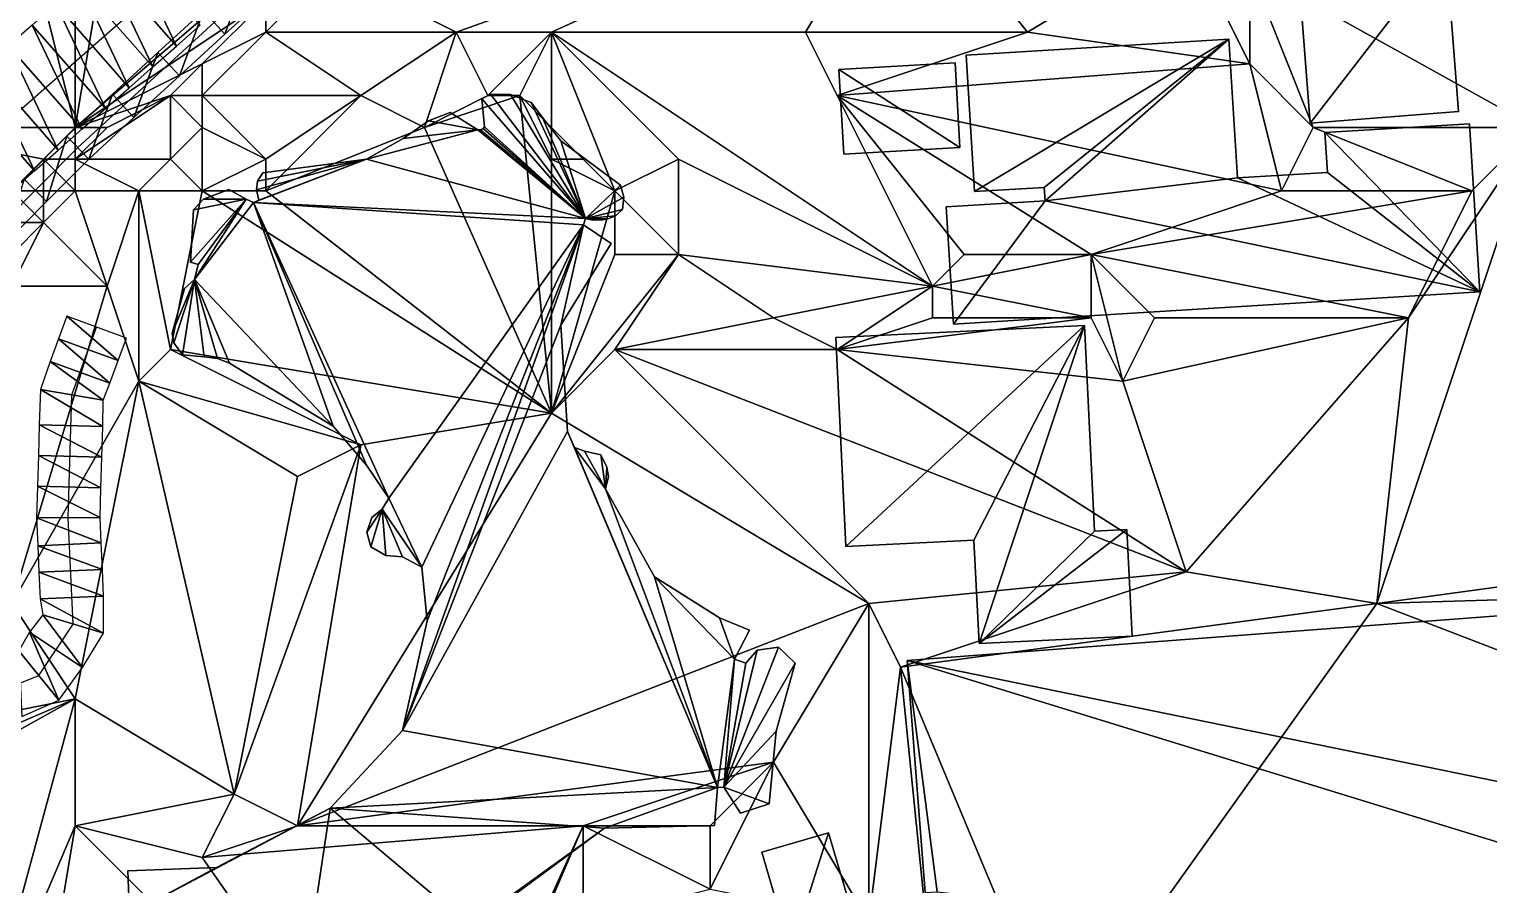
# Model space of a CAD drawing. Header units: metres. Extents: x -1103 to 901, y -902 to 905.
# Drawn here: x -52.9 to 39.1, y 290.3 to 344.2 of the extents above; entities that cross this region are included whole.
import ezdxf

# ---------------------------------------------------------------- set-up
doc = ezdxf.new("R2010")
doc.units = ezdxf.units.M
for name, color, linetype in [('OSM_BUILDING_FOOTPRINTS', 7, 'CONTINUOUS'), ('OSM_BUILDING_ROOFS', 1, 'CONTINUOUS'), ('OSM_BUILDING_WALLS', 8, 'CONTINUOUS'), ('OSM_ROAD_AXES', 2, 'CONTINUOUS'), ('OSM_ROAD_SURFACE', 9, 'CONTINUOUS'), ('OSM_TERRAIN', 3, 'CONTINUOUS'), ('OSM_WATER_SURFACE', 5, 'CONTINUOUS'), ('OSM_WATERWAYS', 5, 'CONTINUOUS')]:
    doc.layers.add(name, color=color, linetype=linetype)

msp = doc.modelspace()

# ---------------------------------------------------------------- linework, layer by layer
at = {"layer": 'OSM_BUILDING_FOOTPRINTS'}
for points in [[(27.004, 348.613, 12.706), (36.356, 349.32, 12.706), (37.152, 338.991, 12.706), (27.8, 338.272, 12.706), (27.004, 348.613, 12.706)], [(6.135, 342.541, 12.898), (22.682, 343.559, 12.898), (23.235, 334.811, 12.898), (28.895, 335.154, 12.898), (28.729, 337.675, 12.898), (37.837, 338.228, 12.898), (38.489, 327.645, 12.898), (5.339, 325.61, 12.898), (4.875, 332.997, 12.898), (11.109, 333.373, 12.898), (11.054, 334.214, 12.898), (6.665, 333.948, 12.898), (6.135, 342.541, 12.898)], [(-1.581, 336.315, 13.505), (-1.89, 341.645, 13.505), (5.427, 342.055, 13.505), (5.737, 336.735, 13.505), (-1.581, 336.315, 13.505)], [(-2.089, 324.769, 14.82), (13.596, 325.521, 14.82), (14.226, 312.56, 14.82), (16.26, 312.66, 14.82), (16.581, 305.947, 14.82), (6.942, 305.483, 14.82), (6.621, 311.985, 14.82), (-1.448, 311.598, 14.82), (-2.089, 324.769, 14.82)], [(-6.754, 292.333, 15.947), (-2.542, 293.561, 15.947), (-0.696, 287.302, 15.947), (-4.908, 286.074, 15.947), (-6.754, 292.333, 15.947)]]:
    msp.add_polyline3d(points, close=True, dxfattribs=at)
for points in [[(-22.13, 289.79, 15.118), (-16.647, 293.86, 15.118), (-9.727, 294.025, 15.118), (-9.528, 296.414, 15.118), (-9.13, 296.425, 15.118), (-8.091, 294.8, 15.118), (-6.279, 295.386, 15.118), (-5.847, 299.953, 15.118), (-4.654, 304.244, 15.118), (-5.693, 305.261, 15.118), (-7.03, 305.073, 15.118), (-7.749, 304.244, 15.118), (-8.467, 304.487, 15.118), (-7.528, 306.334, 15.118), (-9.407, 307.097, 15.118), (-13.508, 309.674, 15.118), (-16.603, 315.237, 15.118), (-16.415, 316.011, 15.118), (-16.514, 316.597, 15.118), (-16.879, 317.371, 15.118), (-17.907, 317.603, 15.118), (-18.537, 317.824, 15.118), (-18.99, 318.842, 15.118), (-19.41, 325.533, 15.118), (-16.227, 330.686, 15.118), (-17.973, 331.858, 15.118), (-17.863, 332.256, 15.118), (-17.388, 332.157, 15.118), (-16.769, 332.179, 15.118), (-16.437, 332.245, 15.118), (-15.973, 332.422, 15.118), (-15.531, 332.831, 15.118), (-15.442, 333.606, 15.118), (-15.652, 334.347, 15.118), (-19.41, 337.144, 15.118), (-20.571, 338.615, 15.118), (-21.279, 339.566, 15.118), (-22.572, 340.075, 15.118), (-23.832, 340.097, 15.118), (-24.385, 339.799, 15.118), (-24.208, 338.029, 15.118), (-24.296, 337.93, 15.118), (-24.473, 337.841, 15.118), (-24.628, 337.841, 15.118), (-26.385, 338.936, 15.118), (-26.385, 338.936, 15.118), (-27.745, 338.405, 15.118), (-29.337, 337.288, 15.118), (-31.658, 336.005, 15.118), (-38.18, 335.132, 15.118), (-38.511, 334.612, 15.118), (-38.589, 334.059, 15.118), (-38.445, 333.406, 15.118), (-38.766, 333.263, 15.118), (-39.23, 333.473, 15.118), (-40.324, 334.081, 15.118), (-41.916, 333.473, 15.118), (-42.557, 332.809, 15.118), (-42.734, 329.514, 15.118), (-42.248, 329.37, 15.118), (-42.491, 328.408, 15.118), (-43.11, 327.844, 15.118), (-43.895, 325.035, 15.118), (-43.784, 324.416, 15.118), (-43.242, 323.675, 15.118), (-41.883, 323.553, 15.118), (-41.043, 323.442, 15.118), (-40.291, 323.144, 15.118), (-33.758, 319.174, 15.118), (-31.647, 316.718, 15.118), (-30.254, 314.639, 15.118), (-30.674, 313.943, 15.118), (-31.315, 313.412, 15.118), (-31.636, 312.505, 15.118), (-31.382, 311.576, 15.118), (-30.431, 311.034, 15.118), (-29.392, 310.946, 15.118), (-28.165, 310.293, 15.118), (-27.822, 306.92, 15.118), (-29.392, 300.008, 15.118), (-33.935, 295.109, 15.118), (-41.098, 291.382, 15.118), (-46.68, 291.172, 15.118), (-46.592, 288.441, 15.118)], [(3.537, 289.79, 13.073), (2.41, 304.421, 13.073), (101.33, 311.897, 13.073), (103.088, 288.993, 13.073)]]:
    msp.add_polyline3d(points, dxfattribs=at)
at = {"layer": 'OSM_BUILDING_ROOFS'}
for points in [[(36.356, 349.32, 26.706), (27.004, 348.613, 26.706), (27.8, 338.272, 26.706)], [(36.356, 349.32, 26.706), (27.8, 338.272, 26.706), (37.152, 338.991, 26.706)], [(22.682, 343.559, 26.898), (6.135, 342.541, 26.898), (6.665, 333.948, 26.898)], [(22.682, 343.559, 26.898), (6.665, 333.948, 26.898), (11.054, 334.214, 26.898)], [(22.682, 343.559, 26.898), (11.054, 334.214, 26.898), (11.109, 333.373, 26.898)], [(23.235, 334.811, 26.898), (22.682, 343.559, 26.898), (11.109, 333.373, 26.898)], [(-1.89, 341.645, 23.505), (5.737, 336.735, 23.505), (5.427, 342.055, 23.505)], [(-1.89, 341.645, 23.505), (-1.581, 336.315, 23.505), (5.737, 336.735, 23.505)], [(-17.863, 332.256, 25.118), (-23.832, 340.097, 25.118), (-24.385, 339.799, 25.118)], [(-17.863, 332.256, 25.118), (-24.385, 339.799, 25.118), (-24.208, 338.029, 25.118)], [(-17.863, 332.256, 25.118), (-22.572, 340.075, 25.118), (-23.832, 340.097, 25.118)], [(-17.863, 332.256, 25.118), (-21.279, 339.566, 25.118), (-22.572, 340.075, 25.118)], [(-17.863, 332.256, 25.118), (-20.571, 338.615, 25.118), (-21.279, 339.566, 25.118)], [(-24.628, 337.841, 25.118), (-26.385, 338.936, 25.118), (-27.745, 338.405, 25.118)], [(-17.863, 332.256, 25.118), (-19.41, 337.144, 25.118), (-20.571, 338.615, 25.118)], [(-24.628, 337.841, 25.118), (-29.337, 337.288, 25.118), (-31.658, 336.005, 25.118)], [(-17.863, 332.256, 25.118), (-24.628, 337.841, 25.118), (-31.658, 336.005, 25.118)], [(-24.628, 337.841, 25.118), (-27.745, 338.405, 25.118), (-29.337, 337.288, 25.118)], [(-17.863, 332.256, 25.118), (-24.473, 337.841, 25.118), (-24.628, 337.841, 25.118)], [(-17.863, 332.256, 25.118), (-24.296, 337.93, 25.118), (-24.473, 337.841, 25.118)], [(-17.863, 332.256, 25.118), (-24.208, 338.029, 25.118), (-24.296, 337.93, 25.118)], [(38.489, 327.645, 26.898), (37.837, 338.228, 26.898), (28.729, 337.675, 26.898)], [(38.489, 327.645, 26.898), (28.729, 337.675, 26.898), (28.895, 335.154, 26.898)], [(-17.863, 332.256, 25.118), (-15.652, 334.347, 25.118), (-19.41, 337.144, 25.118)], [(-31.658, 336.005, 25.118), (-38.445, 333.406, 25.118), (-38.766, 333.263, 25.118)], [(-17.863, 332.256, 25.118), (-31.658, 336.005, 25.118), (-38.766, 333.263, 25.118)], [(-31.658, 336.005, 25.118), (-38.511, 334.612, 25.118), (-38.589, 334.059, 25.118)], [(-31.658, 336.005, 25.118), (-38.589, 334.059, 25.118), (-38.445, 333.406, 25.118)], [(-31.658, 336.005, 25.118), (-38.18, 335.132, 25.118), (-38.511, 334.612, 25.118)], [(23.235, 334.811, 26.898), (11.109, 333.373, 26.898), (38.489, 327.645, 26.898)], [(38.489, 327.645, 26.898), (28.895, 335.154, 26.898), (23.235, 334.811, 26.898)], [(-39.23, 333.473, 25.118), (-40.324, 334.081, 25.118), (-41.916, 333.473, 25.118)], [(-17.863, 332.256, 25.118), (-15.442, 333.606, 25.118), (-15.652, 334.347, 25.118)], [(-39.23, 333.473, 25.118), (-42.557, 332.809, 25.118), (-42.734, 329.514, 25.118)], [(-39.23, 333.473, 25.118), (-42.734, 329.514, 25.118), (-42.248, 329.37, 25.118)], [(-39.23, 333.473, 25.118), (-41.916, 333.473, 25.118), (-42.557, 332.809, 25.118)], [(-39.23, 333.473, 25.118), (-42.248, 329.37, 25.118), (-42.491, 328.408, 25.118)], [(-38.766, 333.263, 25.118), (-39.23, 333.473, 25.118), (-42.491, 328.408, 25.118)], [(-38.766, 333.263, 25.118), (-42.491, 328.408, 25.118), (-33.758, 319.174, 25.118)], [(-38.766, 333.263, 25.118), (-33.758, 319.174, 25.118), (-31.647, 316.718, 25.118)], [(-38.766, 333.263, 25.118), (-31.647, 316.718, 25.118), (-30.254, 314.639, 25.118)], [(-17.973, 331.858, 25.118), (-17.863, 332.256, 25.118), (-38.766, 333.263, 25.118)], [(-17.973, 331.858, 25.118), (-38.766, 333.263, 25.118), (-30.254, 314.639, 25.118)], [(-17.863, 332.256, 25.118), (-15.531, 332.831, 25.118), (-15.442, 333.606, 25.118)], [(11.109, 333.373, 26.898), (4.875, 332.997, 26.898), (5.339, 325.61, 26.898)], [(11.109, 333.373, 26.898), (5.339, 325.61, 26.898), (38.489, 327.645, 26.898)], [(-17.863, 332.256, 25.118), (-15.973, 332.422, 25.118), (-15.531, 332.831, 25.118)], [(-17.863, 332.256, 25.118), (-16.437, 332.245, 25.118), (-15.973, 332.422, 25.118)], [(-17.863, 332.256, 25.118), (-17.388, 332.157, 25.118), (-16.769, 332.179, 25.118)], [(-17.863, 332.256, 25.118), (-16.769, 332.179, 25.118), (-16.437, 332.245, 25.118)], [(-17.973, 331.858, 25.118), (-30.254, 314.639, 25.118), (-28.165, 310.293, 25.118)], [(-17.973, 331.858, 25.118), (-27.822, 306.92, 25.118), (-29.392, 300.008, 25.118)], [(-19.41, 325.533, 25.118), (-17.973, 331.858, 25.118), (-29.392, 300.008, 25.118)], [(-17.973, 331.858, 25.118), (-28.165, 310.293, 25.118), (-27.822, 306.92, 25.118)], [(-19.41, 325.533, 25.118), (-16.227, 330.686, 25.118), (-17.973, 331.858, 25.118)], [(-42.491, 328.408, 25.118), (-43.11, 327.844, 25.118), (-43.895, 325.035, 25.118)], [(-42.491, 328.408, 25.118), (-43.895, 325.035, 25.118), (-43.784, 324.416, 25.118)], [(-42.491, 328.408, 25.118), (-43.784, 324.416, 25.118), (-43.242, 323.675, 25.118)], [(-42.491, 328.408, 25.118), (-43.242, 323.675, 25.118), (-41.883, 323.553, 25.118)], [(-42.491, 328.408, 25.118), (-41.883, 323.553, 25.118), (-41.043, 323.442, 25.118)], [(-42.491, 328.408, 25.118), (-41.043, 323.442, 25.118), (-40.291, 323.144, 25.118)], [(-42.491, 328.408, 25.118), (-40.291, 323.144, 25.118), (-33.758, 319.174, 25.118)], [(-29.392, 300.008, 25.118), (-18.99, 318.842, 25.118), (-19.41, 325.533, 25.118)], [(13.596, 325.521, 24.82), (-2.089, 324.769, 24.82), (-1.448, 311.598, 24.82)], [(13.596, 325.521, 24.82), (-1.448, 311.598, 24.82), (6.621, 311.985, 24.82)], [(13.596, 325.521, 24.82), (6.621, 311.985, 24.82), (6.942, 305.483, 24.82)], [(6.942, 305.483, 24.82), (14.226, 312.56, 24.82), (13.596, 325.521, 24.82)], [(-29.392, 300.008, 25.118), (-9.528, 296.414, 25.118), (-18.99, 318.842, 25.118)], [(-9.528, 296.414, 25.118), (-18.537, 317.824, 25.118), (-18.99, 318.842, 25.118)], [(-16.603, 315.237, 25.118), (-17.907, 317.603, 25.118), (-18.537, 317.824, 25.118)], [(-9.528, 296.414, 25.118), (-16.603, 315.237, 25.118), (-18.537, 317.824, 25.118)], [(-16.603, 315.237, 25.118), (-16.879, 317.371, 25.118), (-17.907, 317.603, 25.118)], [(-16.603, 315.237, 25.118), (-16.514, 316.597, 25.118), (-16.879, 317.371, 25.118)], [(-16.603, 315.237, 25.118), (-16.415, 316.011, 25.118), (-16.514, 316.597, 25.118)], [(-30.254, 314.639, 25.118), (-30.674, 313.943, 25.118), (-28.165, 310.293, 25.118)], [(-9.528, 296.414, 25.118), (-13.508, 309.674, 25.118), (-16.603, 315.237, 25.118)], [(-30.674, 313.943, 25.118), (-31.315, 313.412, 25.118), (-31.636, 312.505, 25.118)], [(-30.674, 313.943, 25.118), (-31.636, 312.505, 25.118), (-31.382, 311.576, 25.118)], [(-30.674, 313.943, 25.118), (-31.382, 311.576, 25.118), (-30.431, 311.034, 25.118)], [(-30.674, 313.943, 25.118), (-30.431, 311.034, 25.118), (-29.392, 310.946, 25.118)], [(-30.674, 313.943, 25.118), (-29.392, 310.946, 25.118), (-28.165, 310.293, 25.118)], [(84.539, 287.589, 40.673), (101.33, 311.897, 40.673), (2.41, 304.421, 40.673)], [(6.942, 305.483, 24.82), (16.581, 305.947, 24.82), (16.26, 312.66, 24.82)], [(6.942, 305.483, 24.82), (16.26, 312.66, 24.82), (14.226, 312.56, 24.82)], [(-8.467, 304.487, 25.118), (-9.407, 307.097, 25.118), (-13.508, 309.674, 25.118)], [(-9.528, 296.414, 25.118), (-8.467, 304.487, 25.118), (-13.508, 309.674, 25.118)], [(-8.467, 304.487, 25.118), (-7.528, 306.334, 25.118), (-9.407, 307.097, 25.118)], [(-9.528, 296.414, 25.118), (-9.13, 296.425, 25.118), (-8.467, 304.487, 25.118)], [(-9.13, 296.425, 25.118), (-4.654, 304.244, 25.118), (-5.693, 305.261, 25.118)], [(-9.13, 296.425, 25.118), (-5.693, 305.261, 25.118), (-7.03, 305.073, 25.118)], [(-9.13, 296.425, 25.118), (-7.03, 305.073, 25.118), (-7.749, 304.244, 25.118)], [(-9.13, 296.425, 25.118), (-7.749, 304.244, 25.118), (-8.467, 304.487, 25.118)], [(2.41, 304.421, 40.673), (3.537, 289.79, 40.673), (4.3, 289.845, 40.673)], [(75.32, 281.993, 40.673), (84.539, 287.589, 40.673), (2.41, 304.421, 40.673)], [(75.32, 281.993, 40.673), (2.41, 304.421, 40.673), (4.3, 289.845, 40.673)], [(-9.13, 296.425, 25.118), (-5.847, 299.953, 25.118), (-4.654, 304.244, 25.118)], [(-29.392, 300.008, 25.118), (-33.935, 295.109, 25.118), (-9.528, 296.414, 25.118)], [(-9.13, 296.425, 25.118), (-6.279, 295.386, 25.118), (-5.847, 299.953, 25.118)], [(-33.935, 295.109, 25.118), (-16.647, 293.86, 25.118), (-9.528, 296.414, 25.118)], [(-16.647, 293.86, 25.118), (-9.727, 294.025, 25.118), (-9.528, 296.414, 25.118)], [(-9.13, 296.425, 25.118), (-8.091, 294.8, 25.118), (-6.279, 295.386, 25.118)], [(-33.935, 295.109, 25.118), (-41.098, 291.382, 25.118), (-46.592, 288.441, 25.118)], [(-33.935, 295.109, 25.118), (-46.592, 288.441, 25.118), (-37.417, 271.852, 25.118)], [(-33.935, 295.109, 25.118), (-37.417, 271.852, 25.118), (-25.158, 287.722, 25.118)], [(-33.935, 295.109, 25.118), (-25.158, 287.722, 25.118), (-16.647, 293.86, 25.118)], [(-25.158, 287.722, 25.118), (-22.13, 289.79, 25.118), (-16.647, 293.86, 25.118)], [(-2.542, 293.561, 25.947), (-6.754, 292.333, 25.947), (-4.908, 286.074, 25.947)], [(-2.542, 293.561, 25.947), (-4.908, 286.074, 25.947), (-0.696, 287.302, 25.947)], [(-41.098, 291.382, 25.118), (-46.68, 291.172, 25.118), (-46.592, 288.441, 25.118)]]:
    msp.add_3dface(points, dxfattribs=at)
at = {"layer": 'OSM_BUILDING_WALLS'}
for points in [[(27.004, 348.613, 12.706), (27.8, 338.272, 12.706), (27.8, 338.272, 26.706)], [(27.004, 348.613, 12.706), (27.8, 338.272, 26.706), (27.004, 348.613, 26.706)], [(37.152, 338.991, 12.706), (36.356, 349.32, 12.706), (36.356, 349.32, 26.706)], [(37.152, 338.991, 12.706), (36.356, 349.32, 26.706), (37.152, 338.991, 26.706)], [(22.682, 343.559, 12.898), (6.135, 342.541, 12.898), (6.135, 342.541, 26.898)], [(22.682, 343.559, 12.898), (6.135, 342.541, 26.898), (22.682, 343.559, 26.898)], [(23.235, 334.811, 12.898), (22.682, 343.559, 12.898), (22.682, 343.559, 26.898)], [(23.235, 334.811, 12.898), (22.682, 343.559, 26.898), (23.235, 334.811, 26.898)], [(6.135, 342.541, 12.898), (6.665, 333.948, 12.898), (6.665, 333.948, 26.898)], [(6.135, 342.541, 12.898), (6.665, 333.948, 26.898), (6.135, 342.541, 26.898)], [(5.427, 342.055, 13.505), (-1.89, 341.645, 13.505), (-1.89, 341.645, 23.505)], [(5.427, 342.055, 13.505), (-1.89, 341.645, 23.505), (5.427, 342.055, 23.505)], [(-1.89, 341.645, 13.505), (-1.581, 336.315, 13.505), (-1.581, 336.315, 23.505)], [(-1.89, 341.645, 13.505), (-1.581, 336.315, 23.505), (-1.89, 341.645, 23.505)], [(5.737, 336.735, 13.505), (5.427, 342.055, 13.505), (5.427, 342.055, 23.505)], [(5.737, 336.735, 13.505), (5.427, 342.055, 23.505), (5.737, 336.735, 23.505)], [(-23.832, 340.097, 15.118), (-24.385, 339.799, 15.118), (-24.385, 339.799, 25.118)], [(-23.832, 340.097, 15.118), (-24.385, 339.799, 25.118), (-23.832, 340.097, 25.118)], [(-24.385, 339.799, 15.118), (-24.208, 338.029, 15.118), (-24.208, 338.029, 25.118)], [(-24.385, 339.799, 15.118), (-24.208, 338.029, 25.118), (-24.385, 339.799, 25.118)], [(-22.572, 340.075, 15.118), (-23.832, 340.097, 15.118), (-23.832, 340.097, 25.118)], [(-22.572, 340.075, 15.118), (-23.832, 340.097, 25.118), (-22.572, 340.075, 25.118)], [(-21.279, 339.566, 15.118), (-22.572, 340.075, 15.118), (-22.572, 340.075, 25.118)], [(-21.279, 339.566, 15.118), (-22.572, 340.075, 25.118), (-21.279, 339.566, 25.118)], [(-20.571, 338.615, 15.118), (-21.279, 339.566, 15.118), (-21.279, 339.566, 25.118)], [(-20.571, 338.615, 15.118), (-21.279, 339.566, 25.118), (-20.571, 338.615, 25.118)], [(-26.385, 338.936, 15.118), (-27.745, 338.405, 15.118), (-27.745, 338.405, 25.118)], [(-26.385, 338.936, 15.118), (-27.745, 338.405, 25.118), (-26.385, 338.936, 25.118)], [(-24.628, 337.841, 15.118), (-26.385, 338.936, 15.118), (-26.385, 338.936, 25.118)], [(-24.628, 337.841, 15.118), (-26.385, 338.936, 25.118), (-24.628, 337.841, 25.118)], [(-19.41, 337.144, 15.118), (-20.571, 338.615, 15.118), (-20.571, 338.615, 25.118)], [(-19.41, 337.144, 15.118), (-20.571, 338.615, 25.118), (-19.41, 337.144, 25.118)], [(27.8, 338.272, 12.706), (37.152, 338.991, 12.706), (37.152, 338.991, 26.706)], [(27.8, 338.272, 12.706), (37.152, 338.991, 26.706), (27.8, 338.272, 26.706)], [(-27.745, 338.405, 15.118), (-29.337, 337.288, 15.118), (-29.337, 337.288, 25.118)], [(-27.745, 338.405, 15.118), (-29.337, 337.288, 25.118), (-27.745, 338.405, 25.118)], [(-24.473, 337.841, 15.118), (-24.628, 337.841, 15.118), (-24.628, 337.841, 25.118)], [(-24.473, 337.841, 15.118), (-24.628, 337.841, 25.118), (-24.473, 337.841, 25.118)], [(-24.296, 337.93, 15.118), (-24.473, 337.841, 15.118), (-24.473, 337.841, 25.118)], [(-24.296, 337.93, 15.118), (-24.473, 337.841, 25.118), (-24.296, 337.93, 25.118)], [(-24.208, 338.029, 15.118), (-24.296, 337.93, 15.118), (-24.296, 337.93, 25.118)], [(-24.208, 338.029, 15.118), (-24.296, 337.93, 25.118), (-24.208, 338.029, 25.118)], [(37.837, 338.228, 12.898), (28.729, 337.675, 12.898), (28.729, 337.675, 26.898)], [(37.837, 338.228, 12.898), (28.729, 337.675, 26.898), (37.837, 338.228, 26.898)], [(28.729, 337.675, 12.898), (28.895, 335.154, 12.898), (28.895, 335.154, 26.898)], [(28.729, 337.675, 12.898), (28.895, 335.154, 26.898), (28.729, 337.675, 26.898)], [(38.489, 327.645, 12.898), (37.837, 338.228, 12.898), (37.837, 338.228, 26.898)], [(38.489, 327.645, 12.898), (37.837, 338.228, 26.898), (38.489, 327.645, 26.898)], [(-29.337, 337.288, 15.118), (-31.658, 336.005, 15.118), (-31.658, 336.005, 25.118)], [(-29.337, 337.288, 15.118), (-31.658, 336.005, 25.118), (-29.337, 337.288, 25.118)], [(-15.652, 334.347, 15.118), (-19.41, 337.144, 15.118), (-19.41, 337.144, 25.118)], [(-15.652, 334.347, 15.118), (-19.41, 337.144, 25.118), (-15.652, 334.347, 25.118)], [(-1.581, 336.315, 13.505), (5.737, 336.735, 13.505), (5.737, 336.735, 23.505)], [(-1.581, 336.315, 13.505), (5.737, 336.735, 23.505), (-1.581, 336.315, 23.505)], [(-31.658, 336.005, 15.118), (-38.18, 335.132, 15.118), (-38.18, 335.132, 25.118)], [(-31.658, 336.005, 15.118), (-38.18, 335.132, 25.118), (-31.658, 336.005, 25.118)], [(-38.18, 335.132, 15.118), (-38.511, 334.612, 15.118), (-38.511, 334.612, 25.118)], [(-38.18, 335.132, 15.118), (-38.511, 334.612, 25.118), (-38.18, 335.132, 25.118)], [(28.895, 335.154, 12.898), (23.235, 334.811, 12.898), (23.235, 334.811, 26.898)], [(28.895, 335.154, 12.898), (23.235, 334.811, 26.898), (28.895, 335.154, 26.898)], [(-40.324, 334.081, 15.118), (-41.916, 333.473, 15.118), (-41.916, 333.473, 25.118)], [(-40.324, 334.081, 15.118), (-41.916, 333.473, 25.118), (-40.324, 334.081, 25.118)], [(-39.23, 333.473, 15.118), (-40.324, 334.081, 15.118), (-40.324, 334.081, 25.118)], [(-39.23, 333.473, 15.118), (-40.324, 334.081, 25.118), (-39.23, 333.473, 25.118)], [(-38.511, 334.612, 15.118), (-38.589, 334.059, 15.118), (-38.589, 334.059, 25.118)], [(-38.511, 334.612, 15.118), (-38.589, 334.059, 25.118), (-38.511, 334.612, 25.118)], [(-38.589, 334.059, 15.118), (-38.445, 333.406, 15.118), (-38.445, 333.406, 25.118)], [(-38.589, 334.059, 15.118), (-38.445, 333.406, 25.118), (-38.589, 334.059, 25.118)], [(-15.442, 333.606, 15.118), (-15.652, 334.347, 15.118), (-15.652, 334.347, 25.118)], [(-15.442, 333.606, 15.118), (-15.652, 334.347, 25.118), (-15.442, 333.606, 25.118)], [(6.665, 333.948, 12.898), (11.054, 334.214, 12.898), (11.054, 334.214, 26.898)], [(6.665, 333.948, 12.898), (11.054, 334.214, 26.898), (6.665, 333.948, 26.898)], [(11.054, 334.214, 12.898), (11.109, 333.373, 12.898), (11.109, 333.373, 26.898)], [(11.054, 334.214, 12.898), (11.109, 333.373, 26.898), (11.054, 334.214, 26.898)], [(-41.916, 333.473, 15.118), (-42.557, 332.809, 15.118), (-42.557, 332.809, 25.118)], [(-41.916, 333.473, 15.118), (-42.557, 332.809, 25.118), (-41.916, 333.473, 25.118)], [(-38.766, 333.263, 15.118), (-39.23, 333.473, 15.118), (-39.23, 333.473, 25.118)], [(-38.766, 333.263, 15.118), (-39.23, 333.473, 25.118), (-38.766, 333.263, 25.118)], [(-38.445, 333.406, 15.118), (-38.766, 333.263, 15.118), (-38.766, 333.263, 25.118)], [(-38.445, 333.406, 15.118), (-38.766, 333.263, 25.118), (-38.445, 333.406, 25.118)], [(-15.531, 332.831, 15.118), (-15.442, 333.606, 15.118), (-15.442, 333.606, 25.118)], [(-15.531, 332.831, 15.118), (-15.442, 333.606, 25.118), (-15.531, 332.831, 25.118)], [(11.109, 333.373, 12.898), (4.875, 332.997, 12.898), (4.875, 332.997, 26.898)], [(11.109, 333.373, 12.898), (4.875, 332.997, 26.898), (11.109, 333.373, 26.898)], [(4.875, 332.997, 12.898), (5.339, 325.61, 12.898), (5.339, 325.61, 26.898)], [(4.875, 332.997, 12.898), (5.339, 325.61, 26.898), (4.875, 332.997, 26.898)], [(-42.557, 332.809, 15.118), (-42.734, 329.514, 15.118), (-42.734, 329.514, 25.118)], [(-42.557, 332.809, 15.118), (-42.734, 329.514, 25.118), (-42.557, 332.809, 25.118)], [(-17.973, 331.858, 15.118), (-17.863, 332.256, 15.118), (-17.863, 332.256, 25.118)], [(-17.973, 331.858, 15.118), (-17.863, 332.256, 25.118), (-17.973, 331.858, 25.118)], [(-17.863, 332.256, 15.118), (-17.388, 332.157, 15.118), (-17.388, 332.157, 25.118)], [(-17.863, 332.256, 15.118), (-17.388, 332.157, 25.118), (-17.863, 332.256, 25.118)], [(-17.388, 332.157, 15.118), (-16.769, 332.179, 15.118), (-16.769, 332.179, 25.118)], [(-17.388, 332.157, 15.118), (-16.769, 332.179, 25.118), (-17.388, 332.157, 25.118)], [(-16.769, 332.179, 15.118), (-16.437, 332.245, 15.118), (-16.437, 332.245, 25.118)], [(-16.769, 332.179, 15.118), (-16.437, 332.245, 25.118), (-16.769, 332.179, 25.118)], [(-16.437, 332.245, 15.118), (-15.973, 332.422, 15.118), (-15.973, 332.422, 25.118)], [(-16.437, 332.245, 15.118), (-15.973, 332.422, 25.118), (-16.437, 332.245, 25.118)], [(-15.973, 332.422, 15.118), (-15.531, 332.831, 15.118), (-15.531, 332.831, 25.118)], [(-15.973, 332.422, 15.118), (-15.531, 332.831, 25.118), (-15.973, 332.422, 25.118)], [(-16.227, 330.686, 15.118), (-17.973, 331.858, 15.118), (-17.973, 331.858, 25.118)], [(-16.227, 330.686, 15.118), (-17.973, 331.858, 25.118), (-16.227, 330.686, 25.118)], [(-19.41, 325.533, 15.118), (-16.227, 330.686, 15.118), (-16.227, 330.686, 25.118)], [(-19.41, 325.533, 15.118), (-16.227, 330.686, 25.118), (-19.41, 325.533, 25.118)], [(-42.734, 329.514, 15.118), (-42.248, 329.37, 15.118), (-42.248, 329.37, 25.118)], [(-42.734, 329.514, 15.118), (-42.248, 329.37, 25.118), (-42.734, 329.514, 25.118)], [(-42.248, 329.37, 15.118), (-42.491, 328.408, 15.118), (-42.491, 328.408, 25.118)], [(-42.248, 329.37, 15.118), (-42.491, 328.408, 25.118), (-42.248, 329.37, 25.118)], [(-42.491, 328.408, 15.118), (-43.11, 327.844, 15.118), (-43.11, 327.844, 25.118)], [(-42.491, 328.408, 15.118), (-43.11, 327.844, 25.118), (-42.491, 328.408, 25.118)], [(-43.11, 327.844, 15.118), (-43.895, 325.035, 15.118), (-43.895, 325.035, 25.118)], [(-43.11, 327.844, 15.118), (-43.895, 325.035, 25.118), (-43.11, 327.844, 25.118)], [(5.339, 325.61, 12.898), (38.489, 327.645, 12.898), (38.489, 327.645, 26.898)], [(5.339, 325.61, 12.898), (38.489, 327.645, 26.898), (5.339, 325.61, 26.898)], [(-43.895, 325.035, 15.118), (-43.784, 324.416, 15.118), (-43.784, 324.416, 25.118)], [(-43.895, 325.035, 15.118), (-43.784, 324.416, 25.118), (-43.895, 325.035, 25.118)], [(-18.99, 318.842, 15.118), (-19.41, 325.533, 15.118), (-19.41, 325.533, 25.118)], [(-18.99, 318.842, 15.118), (-19.41, 325.533, 25.118), (-18.99, 318.842, 25.118)], [(13.596, 325.521, 14.82), (-2.089, 324.769, 14.82), (-2.089, 324.769, 24.82)], [(13.596, 325.521, 14.82), (-2.089, 324.769, 24.82), (13.596, 325.521, 24.82)], [(-2.089, 324.769, 14.82), (-1.448, 311.598, 14.82), (-1.448, 311.598, 24.82)], [(-2.089, 324.769, 14.82), (-1.448, 311.598, 24.82), (-2.089, 324.769, 24.82)], [(14.226, 312.56, 14.82), (13.596, 325.521, 14.82), (13.596, 325.521, 24.82)], [(14.226, 312.56, 14.82), (13.596, 325.521, 24.82), (14.226, 312.56, 24.82)], [(-43.784, 324.416, 15.118), (-43.242, 323.675, 15.118), (-43.242, 323.675, 25.118)], [(-43.784, 324.416, 15.118), (-43.242, 323.675, 25.118), (-43.784, 324.416, 25.118)], [(-43.242, 323.675, 15.118), (-41.883, 323.553, 15.118), (-41.883, 323.553, 25.118)], [(-43.242, 323.675, 15.118), (-41.883, 323.553, 25.118), (-43.242, 323.675, 25.118)], [(-41.883, 323.553, 15.118), (-41.043, 323.442, 15.118), (-41.043, 323.442, 25.118)], [(-41.883, 323.553, 15.118), (-41.043, 323.442, 25.118), (-41.883, 323.553, 25.118)], [(-41.043, 323.442, 15.118), (-40.291, 323.144, 15.118), (-40.291, 323.144, 25.118)], [(-41.043, 323.442, 15.118), (-40.291, 323.144, 25.118), (-41.043, 323.442, 25.118)], [(-40.291, 323.144, 15.118), (-33.758, 319.174, 15.118), (-33.758, 319.174, 25.118)], [(-40.291, 323.144, 15.118), (-33.758, 319.174, 25.118), (-40.291, 323.144, 25.118)], [(-33.758, 319.174, 15.118), (-31.647, 316.718, 15.118), (-31.647, 316.718, 25.118)], [(-33.758, 319.174, 15.118), (-31.647, 316.718, 25.118), (-33.758, 319.174, 25.118)], [(-18.537, 317.824, 15.118), (-18.99, 318.842, 15.118), (-18.99, 318.842, 25.118)], [(-18.537, 317.824, 15.118), (-18.99, 318.842, 25.118), (-18.537, 317.824, 25.118)], [(-17.907, 317.603, 15.118), (-18.537, 317.824, 15.118), (-18.537, 317.824, 25.118)], [(-17.907, 317.603, 15.118), (-18.537, 317.824, 25.118), (-17.907, 317.603, 25.118)], [(-16.879, 317.371, 15.118), (-17.907, 317.603, 15.118), (-17.907, 317.603, 25.118)], [(-16.879, 317.371, 15.118), (-17.907, 317.603, 25.118), (-16.879, 317.371, 25.118)], [(-16.514, 316.597, 15.118), (-16.879, 317.371, 15.118), (-16.879, 317.371, 25.118)], [(-16.514, 316.597, 15.118), (-16.879, 317.371, 25.118), (-16.514, 316.597, 25.118)], [(-31.647, 316.718, 15.118), (-30.254, 314.639, 15.118), (-30.254, 314.639, 25.118)], [(-31.647, 316.718, 15.118), (-30.254, 314.639, 25.118), (-31.647, 316.718, 25.118)], [(-16.415, 316.011, 15.118), (-16.514, 316.597, 15.118), (-16.514, 316.597, 25.118)], [(-16.415, 316.011, 15.118), (-16.514, 316.597, 25.118), (-16.415, 316.011, 25.118)], [(-16.603, 315.237, 15.118), (-16.415, 316.011, 15.118), (-16.415, 316.011, 25.118)], [(-16.603, 315.237, 15.118), (-16.415, 316.011, 25.118), (-16.603, 315.237, 25.118)], [(-30.254, 314.639, 15.118), (-30.674, 313.943, 15.118), (-30.674, 313.943, 25.118)], [(-30.254, 314.639, 15.118), (-30.674, 313.943, 25.118), (-30.254, 314.639, 25.118)], [(-13.508, 309.674, 15.118), (-16.603, 315.237, 15.118), (-16.603, 315.237, 25.118)], [(-13.508, 309.674, 15.118), (-16.603, 315.237, 25.118), (-13.508, 309.674, 25.118)], [(-30.674, 313.943, 15.118), (-31.315, 313.412, 15.118), (-31.315, 313.412, 25.118)], [(-30.674, 313.943, 15.118), (-31.315, 313.412, 25.118), (-30.674, 313.943, 25.118)], [(-31.315, 313.412, 15.118), (-31.636, 312.505, 15.118), (-31.636, 312.505, 25.118)], [(-31.315, 313.412, 15.118), (-31.636, 312.505, 25.118), (-31.315, 313.412, 25.118)], [(-31.636, 312.505, 15.118), (-31.382, 311.576, 15.118), (-31.382, 311.576, 25.118)], [(-31.636, 312.505, 15.118), (-31.382, 311.576, 25.118), (-31.636, 312.505, 25.118)], [(-1.448, 311.598, 14.82), (6.621, 311.985, 14.82), (6.621, 311.985, 24.82)], [(-1.448, 311.598, 14.82), (6.621, 311.985, 24.82), (-1.448, 311.598, 24.82)], [(101.33, 311.897, 13.073), (2.41, 304.421, 13.073), (2.41, 304.421, 40.673)], [(101.33, 311.897, 13.073), (2.41, 304.421, 40.673), (101.33, 311.897, 40.673)], [(6.621, 311.985, 14.82), (6.942, 305.483, 14.82), (6.942, 305.483, 24.82)], [(6.621, 311.985, 14.82), (6.942, 305.483, 24.82), (6.621, 311.985, 24.82)], [(16.26, 312.66, 14.82), (14.226, 312.56, 14.82), (14.226, 312.56, 24.82)], [(16.26, 312.66, 14.82), (14.226, 312.56, 24.82), (16.26, 312.66, 24.82)], [(16.581, 305.947, 14.82), (16.26, 312.66, 14.82), (16.26, 312.66, 24.82)], [(16.581, 305.947, 14.82), (16.26, 312.66, 24.82), (16.581, 305.947, 24.82)], [(-31.382, 311.576, 15.118), (-30.431, 311.034, 15.118), (-30.431, 311.034, 25.118)], [(-31.382, 311.576, 15.118), (-30.431, 311.034, 25.118), (-31.382, 311.576, 25.118)], [(-30.431, 311.034, 15.118), (-29.392, 310.946, 15.118), (-29.392, 310.946, 25.118)], [(-30.431, 311.034, 15.118), (-29.392, 310.946, 25.118), (-30.431, 311.034, 25.118)], [(-29.392, 310.946, 15.118), (-28.165, 310.293, 15.118), (-28.165, 310.293, 25.118)], [(-29.392, 310.946, 15.118), (-28.165, 310.293, 25.118), (-29.392, 310.946, 25.118)], [(-28.165, 310.293, 15.118), (-27.822, 306.92, 15.118), (-27.822, 306.92, 25.118)], [(-28.165, 310.293, 15.118), (-27.822, 306.92, 25.118), (-28.165, 310.293, 25.118)], [(-9.407, 307.097, 15.118), (-13.508, 309.674, 15.118), (-13.508, 309.674, 25.118)], [(-9.407, 307.097, 15.118), (-13.508, 309.674, 25.118), (-9.407, 307.097, 25.118)], [(-27.822, 306.92, 15.118), (-29.392, 300.008, 15.118), (-29.392, 300.008, 25.118)], [(-27.822, 306.92, 15.118), (-29.392, 300.008, 25.118), (-27.822, 306.92, 25.118)], [(-7.528, 306.334, 15.118), (-9.407, 307.097, 15.118), (-9.407, 307.097, 25.118)], [(-7.528, 306.334, 15.118), (-9.407, 307.097, 25.118), (-7.528, 306.334, 25.118)], [(-8.467, 304.487, 15.118), (-7.528, 306.334, 15.118), (-7.528, 306.334, 25.118)], [(-8.467, 304.487, 15.118), (-7.528, 306.334, 25.118), (-8.467, 304.487, 25.118)], [(6.942, 305.483, 14.82), (16.581, 305.947, 14.82), (16.581, 305.947, 24.82)], [(6.942, 305.483, 14.82), (16.581, 305.947, 24.82), (6.942, 305.483, 24.82)], [(-7.749, 304.244, 15.118), (-8.467, 304.487, 15.118), (-8.467, 304.487, 25.118)], [(-7.749, 304.244, 15.118), (-8.467, 304.487, 25.118), (-7.749, 304.244, 25.118)], [(-7.03, 305.073, 15.118), (-7.749, 304.244, 15.118), (-7.749, 304.244, 25.118)], [(-7.03, 305.073, 15.118), (-7.749, 304.244, 25.118), (-7.03, 305.073, 25.118)], [(-5.693, 305.261, 15.118), (-7.03, 305.073, 15.118), (-7.03, 305.073, 25.118)], [(-5.693, 305.261, 15.118), (-7.03, 305.073, 25.118), (-5.693, 305.261, 25.118)], [(-4.654, 304.244, 15.118), (-5.693, 305.261, 15.118), (-5.693, 305.261, 25.118)], [(-4.654, 304.244, 15.118), (-5.693, 305.261, 25.118), (-4.654, 304.244, 25.118)], [(2.41, 304.421, 13.073), (3.537, 289.79, 13.073), (3.537, 289.79, 40.673)], [(2.41, 304.421, 13.073), (3.537, 289.79, 40.673), (2.41, 304.421, 40.673)], [(-5.847, 299.953, 15.118), (-4.654, 304.244, 15.118), (-4.654, 304.244, 25.118)], [(-5.847, 299.953, 15.118), (-4.654, 304.244, 25.118), (-5.847, 299.953, 25.118)], [(-29.392, 300.008, 15.118), (-33.935, 295.109, 15.118), (-33.935, 295.109, 25.118)], [(-29.392, 300.008, 15.118), (-33.935, 295.109, 25.118), (-29.392, 300.008, 25.118)], [(-6.279, 295.386, 15.118), (-5.847, 299.953, 15.118), (-5.847, 299.953, 25.118)], [(-6.279, 295.386, 15.118), (-5.847, 299.953, 25.118), (-6.279, 295.386, 25.118)], [(-9.727, 294.025, 15.118), (-9.528, 296.414, 15.118), (-9.528, 296.414, 25.118)], [(-9.727, 294.025, 15.118), (-9.528, 296.414, 25.118), (-9.727, 294.025, 25.118)], [(-9.528, 296.414, 15.118), (-9.13, 296.425, 15.118), (-9.13, 296.425, 25.118)], [(-9.528, 296.414, 15.118), (-9.13, 296.425, 25.118), (-9.528, 296.414, 25.118)], [(-9.13, 296.425, 15.118), (-8.091, 294.8, 15.118), (-8.091, 294.8, 25.118)], [(-9.13, 296.425, 15.118), (-8.091, 294.8, 25.118), (-9.13, 296.425, 25.118)], [(-8.091, 294.8, 15.118), (-6.279, 295.386, 15.118), (-6.279, 295.386, 25.118)], [(-8.091, 294.8, 15.118), (-6.279, 295.386, 25.118), (-8.091, 294.8, 25.118)], [(-33.935, 295.109, 15.118), (-41.098, 291.382, 15.118), (-41.098, 291.382, 25.118)], [(-33.935, 295.109, 15.118), (-41.098, 291.382, 25.118), (-33.935, 295.109, 25.118)], [(-22.13, 289.79, 15.118), (-16.647, 293.86, 15.118), (-16.647, 293.86, 25.118)], [(-22.13, 289.79, 15.118), (-16.647, 293.86, 25.118), (-22.13, 289.79, 25.118)], [(-16.647, 293.86, 15.118), (-9.727, 294.025, 15.118), (-9.727, 294.025, 25.118)], [(-16.647, 293.86, 15.118), (-9.727, 294.025, 25.118), (-16.647, 293.86, 25.118)], [(-2.542, 293.561, 15.947), (-6.754, 292.333, 15.947), (-6.754, 292.333, 25.947)], [(-2.542, 293.561, 15.947), (-6.754, 292.333, 25.947), (-2.542, 293.561, 25.947)], [(-0.696, 287.302, 15.947), (-2.542, 293.561, 15.947), (-2.542, 293.561, 25.947)], [(-0.696, 287.302, 15.947), (-2.542, 293.561, 25.947), (-0.696, 287.302, 25.947)], [(-6.754, 292.333, 15.947), (-4.908, 286.074, 15.947), (-4.908, 286.074, 25.947)], [(-6.754, 292.333, 15.947), (-4.908, 286.074, 25.947), (-6.754, 292.333, 25.947)], [(-41.098, 291.382, 15.118), (-46.68, 291.172, 15.118), (-46.68, 291.172, 25.118)], [(-41.098, 291.382, 15.118), (-46.68, 291.172, 25.118), (-41.098, 291.382, 25.118)], [(-46.68, 291.172, 15.118), (-46.592, 288.441, 15.118), (-46.592, 288.441, 25.118)], [(-46.68, 291.172, 15.118), (-46.592, 288.441, 25.118), (-46.68, 291.172, 25.118)]]:
    msp.add_3dface(points, dxfattribs=at)
at = {"layer": 'OSM_ROAD_AXES'}
for points in [[(-77.255, 318.222, 13.765), (-17.587, 370.653, 14.891), (41.507, 423.969, 9.215), (64.886, 443.101, 7.999), (86.894, 462.421, 8.395), (179.625, 541.713, 13.917)], [(-70.479, 296.171, 16.098), (-52.295, 303.47, 16.598), (-50.14, 306.71, 16.554), (-50.438, 313.412, 16.338), (-50.217, 321.142, 16.007), (-48.659, 325.411, 15.881)]]:
    msp.add_polyline3d(points, dxfattribs=at)
at = {"layer": 'OSM_ROAD_SURFACE'}
for points in [[(-43.619, 343.119, 15.066), (-46.748, 349.689, 15.133), (-48.239, 348.378, 15.14)], [(-43.619, 343.119, 15.066), (-42.127, 344.43, 15.064), (-46.748, 349.689, 15.133)], [(-45.11, 341.809, 15.068), (-48.239, 348.378, 15.14), (-49.731, 347.067, 15.159)], [(-45.11, 341.809, 15.068), (-43.619, 343.119, 15.066), (-48.239, 348.378, 15.14)], [(-46.602, 340.498, 15.07), (-49.731, 347.067, 15.159), (-51.223, 345.756, 15.165)], [(-46.602, 340.498, 15.07), (-45.11, 341.809, 15.068), (-49.731, 347.067, 15.159)], [(-48.094, 339.187, 15.085), (-51.223, 345.756, 15.165), (-52.714, 344.445, 15.137)], [(-48.094, 339.187, 15.085), (-46.602, 340.498, 15.07), (-51.223, 345.756, 15.165)], [(-49.586, 337.876, 15.07), (-52.714, 344.445, 15.137), (-54.206, 343.135, 15.087)], [(-49.586, 337.876, 15.07), (-48.094, 339.187, 15.085), (-52.714, 344.445, 15.137)], [(-51.077, 336.566, 15.043), (-54.206, 343.135, 15.087), (-55.698, 341.824, 15.038)], [(-51.077, 336.566, 15.043), (-49.586, 337.876, 15.07), (-54.206, 343.135, 15.087)], [(-52.569, 335.255, 15.022), (-55.698, 341.824, 15.038), (-57.19, 340.513, 14.988)], [(-52.569, 335.255, 15.022), (-51.077, 336.566, 15.043), (-55.698, 341.824, 15.038)], [(-54.061, 333.944, 15.014), (-52.569, 335.255, 15.022), (-57.19, 340.513, 14.988)], [(-47.3, 323.302, 16.076), (-50.537, 326.097, 15.755), (-51.057, 324.674, 15.796)], [(-47.3, 323.302, 16.076), (-46.78, 324.725, 16.035), (-50.537, 326.097, 15.755)], [(-47.819, 321.879, 16.12), (-51.057, 324.674, 15.796), (-51.577, 323.251, 15.836)], [(-47.819, 321.879, 16.12), (-47.3, 323.302, 16.076), (-51.057, 324.674, 15.796)], [(-48.246, 320.804, 16.152), (-51.577, 323.251, 15.836), (-52.189, 321.48, 15.889)], [(-48.246, 320.804, 16.152), (-47.819, 321.879, 16.12), (-51.577, 323.251, 15.836)], [(-48.273, 319.152, 16.224), (-52.189, 321.48, 15.889), (-52.272, 319.267, 16.006)], [(-48.273, 319.152, 16.224), (-48.246, 320.804, 16.152), (-52.189, 321.48, 15.889)], [(-48.329, 317.22, 16.299), (-52.272, 319.267, 16.006), (-52.327, 317.334, 16.11)], [(-48.329, 317.22, 16.299), (-48.273, 319.152, 16.224), (-52.272, 319.267, 16.006)], [(-48.384, 315.287, 16.359), (-52.327, 317.334, 16.11), (-52.382, 315.402, 16.214)], [(-48.384, 315.287, 16.359), (-48.329, 317.22, 16.299), (-52.327, 317.334, 16.11)], [(-48.438, 313.423, 16.417), (-52.382, 315.402, 16.214), (-52.438, 313.401, 16.322)], [(-48.438, 313.423, 16.417), (-48.384, 315.287, 16.359), (-52.382, 315.402, 16.214)], [(-48.366, 311.825, 16.469), (-48.438, 313.423, 16.417), (-52.438, 313.401, 16.322)], [(-48.366, 311.825, 16.469), (-52.438, 313.401, 16.322), (-52.362, 311.647, 16.405)], [(-48.291, 310.15, 16.528), (-48.366, 311.825, 16.469), (-52.362, 311.647, 16.405)], [(-48.291, 310.15, 16.528), (-52.362, 311.647, 16.405), (-52.287, 309.972, 16.469)], [(-48.217, 308.474, 16.606), (-48.291, 310.15, 16.528), (-52.287, 309.972, 16.469)], [(-48.217, 308.474, 16.606), (-52.287, 309.972, 16.469), (-52.213, 308.297, 16.523)], [(-48.227, 306.128, 16.707), (-48.217, 308.474, 16.606), (-52.213, 308.297, 16.523)], [(-48.227, 306.128, 16.707), (-52.213, 308.297, 16.523), (-52.053, 307.292, 16.557)], [(-49.552, 303.982, 16.702), (-52.053, 307.292, 16.557), (-52.883, 306.198, 16.578)], [(-49.552, 303.982, 16.702), (-48.227, 306.128, 16.707), (-52.053, 307.292, 16.557)], [(-51.035, 301.917, 16.72), (-52.883, 306.198, 16.578), (-53.556, 305.023, 16.576)], [(-51.035, 301.917, 16.72), (-49.552, 303.982, 16.702), (-52.883, 306.198, 16.578)], [(-53.369, 300.884, 16.653), (-51.035, 301.917, 16.72), (-53.556, 305.023, 16.576)]]:
    msp.add_3dface(points, dxfattribs=at)
at = {"layer": 'OSM_TERRAIN'}
for points in [[(42, 338, 14.671), (40, 356, 14.124), (38, 350, 14.593)], [(-26, 344, 15.381), (2, 354, 14.833), (-34, 348, 15.154)], [(-26, 344, 15.381), (-20, 344, 15.331), (2, 354, 14.833)], [(-4, 344, 15.288), (2, 354, 14.833), (-20, 344, 15.331)], [(-4, 344, 15.288), (10, 344, 15.304), (2, 354, 14.833)], [(10, 344, 15.304), (20, 350, 15.133), (2, 354, 14.833)], [(-50, 338, 15.096), (-48, 350, 15.089), (-50, 348, 15.115)], [(-50, 338, 15.096), (-36, 350, 15.033), (-48, 350, 15.089)], [(-50, 338, 15.096), (-38, 346, 14.705), (-36, 350, 15.033)], [(24, 342, 15.404), (20, 350, 15.133), (10, 344, 15.304)], [(24, 342, 15.404), (24, 348, 14.728), (20, 350, 15.133)], [(42, 338, 14.671), (38, 350, 14.593), (24, 348, 14.728)], [(-52, 346, 15.119), (-50, 338, 15.096), (-50, 348, 15.115)], [(-38, 344, 15.348), (-34, 348, 15.154), (-38, 346, 14.705)], [(-38, 344, 15.348), (-26, 344, 15.381), (-34, 348, 15.154)], [(28, 338, 14.821), (24, 348, 14.728), (24, 342, 15.404)], [(28, 338, 14.821), (42, 338, 14.671), (24, 348, 14.728)], [(-62, 338, 14.794), (-50, 338, 15.096), (-52, 346, 15.119)], [(-62, 338, 14.794), (-52, 346, 15.119), (-58, 342, 14.793)], [(-58, 342, 14.793), (-52, 346, 15.119), (-56, 344, 14.698)], [(-56, 344, 14.698), (-52, 346, 15.119), (-54, 346, 14.562)], [(-42, 342, 14.85), (-38, 346, 14.705), (-50, 338, 15.096)], [(-42, 342, 14.85), (-38, 344, 15.348), (-38, 346, 14.705)], [(-42, 340, 15.439), (-38, 344, 15.348), (-42, 342, 14.85)], [(-42, 340, 15.439), (-32, 340, 15.744), (-38, 344, 15.348)], [(-32, 340, 15.744), (-26, 344, 15.381), (-38, 344, 15.348)], [(-28, 338, 17.375), (-26, 344, 15.381), (-32, 340, 15.744)], [(-28, 338, 17.375), (-24, 340, 17.375), (-26, 344, 15.381)], [(-24, 340, 17.375), (-20, 344, 15.331), (-26, 344, 15.381)], [(-24, 340, 17.375), (-22, 340, 17.313), (-20, 344, 15.331)], [(-22, 340, 17.313), (-20, 338, 17.347), (-20, 344, 15.331)], [(-20, 338, 17.347), (-16, 334, 17.375), (-20, 344, 15.331)], [(-16, 334, 17.375), (-12, 336, 15.806), (-20, 344, 15.331)], [(-12, 336, 15.806), (4, 328, 16.104), (-20, 344, 15.331)], [(4, 328, 16.104), (-4, 344, 15.288), (-20, 344, 15.331)], [(4, 328, 16.104), (-2, 340, 15.689), (-4, 344, 15.288)], [(-2, 340, 15.689), (10, 344, 15.304), (-4, 344, 15.288)], [(-2, 340, 15.689), (24, 342, 15.404), (10, 344, 15.304)], [(-44, 340, 14.934), (-42, 342, 14.85), (-50, 338, 15.096)], [(-44, 340, 14.934), (-42, 340, 15.439), (-42, 342, 14.85)], [(-2, 340, 15.689), (26, 334, 15.591), (24, 342, 15.404)], [(26, 334, 15.591), (28, 338, 14.821), (24, 342, 15.404)], [(-50, 336, 14.748), (-44, 336, 15.849), (-44, 340, 14.934)], [(-50, 336, 14.748), (-44, 340, 14.934), (-48, 338, 14.833)], [(-48, 338, 14.833), (-44, 340, 14.934), (-50, 338, 15.096)], [(-44, 336, 15.849), (-42, 338, 15.517), (-44, 340, 14.934)], [(-42, 338, 15.517), (-42, 340, 15.439), (-44, 340, 14.934)], [(-42, 338, 15.517), (-38, 336, 17.032), (-42, 340, 15.439)], [(-38, 336, 17.032), (-32, 340, 15.744), (-42, 340, 15.439)], [(-38, 334, 17.375), (-32, 340, 15.744), (-38, 336, 17.032)], [(-38, 334, 17.375), (-28, 338, 17.375), (-32, 340, 15.744)], [(-20, 320, 17.375), (-22, 340, 17.313), (-28, 338, 17.375)], [(-28, 338, 17.375), (-22, 340, 17.313), (-24, 340, 17.375)], [(-20, 320, 17.375), (-20, 336, 17.375), (-22, 340, 17.313)], [(-20, 336, 17.375), (-20, 338, 17.347), (-22, 340, 17.313)], [(14, 330, 15.591), (-2, 340, 15.689), (6, 330, 15.591)], [(4, 328, 16.104), (6, 330, 15.591), (-2, 340, 15.689)], [(-2, 340, 15.689), (14, 330, 15.591), (26, 334, 15.591)], [(-54, 334, 14.968), (-52, 336, 15.02), (-62, 338, 14.794)], [(-52, 336, 15.02), (-50, 338, 15.096), (-62, 338, 14.794)], [(-52, 336, 15.02), (-50, 336, 14.748), (-50, 338, 15.096)], [(-50, 336, 14.748), (-48, 338, 14.833), (-50, 338, 15.096)], [(-44, 336, 15.849), (-42, 334, 17.154), (-42, 338, 15.517)], [(-42, 334, 17.154), (-38, 336, 17.032), (-42, 338, 15.517)], [(-20, 320, 17.375), (-28, 338, 17.375), (-38, 334, 17.375)], [(-20, 336, 17.375), (-18, 336, 17.375), (-20, 338, 17.347)], [(-18, 336, 17.375), (-16, 334, 17.375), (-20, 338, 17.347)], [(26, 334, 15.591), (38, 334, 15.591), (28, 338, 14.821)], [(28, 338, 14.821), (38, 334, 15.591), (42, 338, 14.671)], [(32, 308, 16.743), (76, 314, 15.864), (42, 338, 14.671)], [(32, 308, 16.743), (42, 338, 14.671), (34, 326, 15.593)], [(34, 326, 15.593), (42, 338, 14.671), (38, 334, 15.591)], [(-54, 334, 14.968), (-52, 334, 14.647), (-52, 336, 15.02)], [(-52, 334, 14.647), (-50, 334, 15.089), (-52, 336, 15.02)], [(-50, 334, 15.089), (-50, 336, 14.748), (-52, 336, 15.02)], [(-50, 334, 15.089), (-46, 334, 15.663), (-50, 336, 14.748)], [(-46, 334, 15.663), (-44, 336, 15.849), (-50, 336, 14.748)], [(-46, 334, 15.663), (-42, 334, 17.154), (-44, 336, 15.849)], [(-42, 334, 17.154), (-38, 334, 17.375), (-38, 336, 17.032)], [(-16, 334, 17.375), (-20, 336, 17.375), (-20, 320, 17.375)], [(-16, 334, 17.375), (-18, 336, 17.375), (-20, 336, 17.375)], [(-16, 334, 17.375), (-12, 330, 16.123), (-12, 336, 15.806)], [(-12, 330, 16.123), (4, 328, 16.104), (-12, 336, 15.806)], [(-54, 332, 14.539), (-52, 332, 15.035), (-54, 334, 14.968)], [(-52, 332, 15.035), (-52, 334, 14.647), (-54, 334, 14.968)], [(-48, 328, 15.791), (-50, 334, 15.089), (-52, 332, 15.035)], [(-52, 332, 15.035), (-50, 334, 15.089), (-52, 334, 14.647)], [(-48, 328, 15.791), (-46, 334, 15.663), (-50, 334, 15.089)], [(-46, 322, 16.133), (-46, 334, 15.663), (-48, 328, 15.791)], [(-46, 322, 16.133), (-44, 324, 17.177), (-46, 334, 15.663)], [(-44, 324, 17.177), (-42, 334, 17.154), (-46, 334, 15.663)], [(-44, 324, 17.177), (-20, 320, 17.375), (-42, 334, 17.154)], [(-42, 334, 17.154), (-20, 320, 17.375), (-38, 334, 17.375)], [(-20, 320, 17.375), (-16, 330, 17.202), (-16, 334, 17.375)], [(-16, 330, 17.202), (-12, 330, 16.123), (-16, 334, 17.375)], [(34, 326, 15.593), (38, 334, 15.591), (14, 330, 15.591)], [(14, 330, 15.591), (38, 334, 15.591), (26, 334, 15.591)], [(-54, 330, 14.997), (-54, 328, 15.337), (-52, 332, 15.035)], [(-54, 330, 14.997), (-52, 332, 15.035), (-54, 332, 14.539)], [(-54, 328, 15.337), (-48, 328, 15.791), (-52, 332, 15.035)], [(-16, 324, 16.6), (-12, 330, 16.123), (-20, 320, 17.375)], [(-20, 320, 17.375), (-12, 330, 16.123), (-16, 330, 17.202)], [(-16, 324, 16.6), (-6, 326, 16.332), (-12, 330, 16.123)], [(-12, 330, 16.123), (-6, 326, 16.332), (4, 328, 16.104)], [(4, 328, 16.104), (14, 330, 15.591), (6, 330, 15.591)], [(4, 328, 16.104), (14, 326, 16.78), (14, 330, 15.591)], [(14, 326, 16.78), (16, 322, 16.744), (14, 330, 15.591)], [(16, 322, 16.744), (18, 326, 15.662), (14, 330, 15.591)], [(18, 326, 15.662), (34, 326, 15.593), (14, 330, 15.591)], [(-54, 308, 16.456), (-46, 322, 16.133), (-48, 328, 15.791)], [(-54, 308, 16.456), (-48, 328, 15.791), (-54, 328, 15.337)], [(-6, 326, 16.332), (-2, 324, 16.996), (4, 328, 16.104)], [(4, 326, 16.724), (4, 328, 16.104), (-2, 324, 16.996)], [(4, 326, 16.724), (14, 326, 16.78), (4, 328, 16.104)], [(-16, 324, 16.6), (-2, 324, 16.996), (-6, 326, 16.332)], [(16, 322, 16.744), (14, 326, 16.78), (-2, 324, 16.996)], [(-2, 324, 16.996), (14, 326, 16.78), (4, 326, 16.724)], [(20, 310, 17.117), (34, 326, 15.593), (16, 322, 16.744)], [(16, 322, 16.744), (34, 326, 15.593), (18, 326, 15.662)], [(20, 310, 17.117), (32, 308, 16.743), (34, 326, 15.593)], [(-46, 322, 16.133), (-32, 318, 17.375), (-44, 324, 17.177)], [(-44, 324, 17.177), (-32, 318, 17.375), (-20, 320, 17.375)], [(-20, 320, 17.375), (0, 308, 17.263), (-16, 324, 16.6)], [(0, 308, 17.263), (20, 310, 17.117), (-16, 324, 16.6)], [(-16, 324, 16.6), (20, 310, 17.117), (-2, 324, 16.996)], [(20, 310, 17.117), (16, 322, 16.744), (-2, 324, 16.996)], [(-50, 302, 16.705), (-46, 322, 16.133), (-54, 308, 16.456)], [(-50, 302, 16.705), (-40, 296, 17.709), (-46, 322, 16.133)], [(-40, 296, 17.709), (-36, 316, 16.86), (-46, 322, 16.133)], [(-36, 316, 16.86), (-32, 318, 17.375), (-46, 322, 16.133)], [(-36, 294, 17.375), (-20, 320, 17.375), (-32, 318, 17.375)], [(-36, 294, 17.375), (0, 308, 17.263), (-20, 320, 17.375)], [(-36, 294, 17.375), (-32, 318, 17.375), (-40, 296, 17.709)], [(-40, 296, 17.709), (-32, 318, 17.375), (-36, 316, 16.86)], [(32, 308, 16.743), (98, 310, 16.696), (76, 314, 15.864)], [(0, 308, 17.263), (2, 304, 16.784), (20, 310, 17.117)], [(2, 304, 16.784), (32, 308, 16.743), (20, 310, 17.117)], [(84, 288, 16.696), (98, 310, 16.696), (32, 308, 16.743)], [(-70, 298, 16.087), (-50, 302, 16.705), (-54, 308, 16.456)], [(-6, 298, 17.379), (0, 308, 17.263), (-36, 294, 17.375)], [(0, 288, 17.988), (0, 308, 17.263), (-6, 298, 17.379)], [(0, 288, 17.988), (2, 304, 16.784), (0, 308, 17.263)], [(2, 304, 16.784), (12, 280, 16.696), (32, 308, 16.743)], [(12, 280, 16.696), (84, 288, 16.696), (32, 308, 16.743)], [(0, 288, 17.988), (4, 284, 16.939), (2, 304, 16.784)], [(4, 284, 16.939), (12, 280, 16.696), (2, 304, 16.784)], [(-64, 296, 16.293), (-50, 302, 16.705), (-70, 298, 16.087)], [(-68, 292, 16.682), (-56, 280, 17.765), (-50, 302, 16.705)], [(-68, 292, 16.682), (-50, 302, 16.705), (-64, 296, 16.293)], [(-56, 280, 17.765), (-50, 294, 17.334), (-50, 302, 16.705)], [(-50, 294, 17.334), (-40, 296, 17.709), (-50, 302, 16.705)], [(-18, 294, 17.375), (-6, 298, 17.379), (-36, 294, 17.375)], [(-10, 294, 17.433), (-6, 298, 17.379), (-18, 294, 17.375)], [(-10, 290, 18), (-6, 298, 17.379), (-10, 294, 17.433)], [(-10, 290, 18), (0, 288, 17.988), (-6, 298, 17.379)], [(-50, 294, 17.334), (-42, 292, 17.441), (-40, 296, 17.709)], [(-42, 292, 17.441), (-36, 294, 17.375), (-40, 296, 17.709)], [(-56, 280, 17.765), (-52, 282, 17.384), (-50, 294, 17.334)], [(-52, 282, 17.384), (-28, 272, 17.447), (-50, 294, 17.334)], [(-50, 294, 17.334), (-28, 272, 17.447), (-42, 292, 17.441)], [(-28, 272, 17.447), (-18, 294, 17.375), (-42, 292, 17.441)], [(-42, 292, 17.441), (-18, 294, 17.375), (-36, 294, 17.375)], [(-28, 272, 17.447), (-24, 280, 18), (-18, 294, 17.375)], [(-24, 280, 18), (-18, 288, 17.984), (-18, 294, 17.375)], [(-18, 288, 17.984), (-10, 290, 18), (-18, 294, 17.375)], [(-10, 290, 18), (-10, 294, 17.433), (-18, 294, 17.375)]]:
    msp.add_3dface(points, dxfattribs=at)
at = {"layer": 'OSM_WATER_SURFACE'}
for points in [[(-39.063, 347.975, 15.097), (-41.926, 345.347, 15.11), (-40.574, 343.873, 15.003)], [(-39.063, 347.975, 15.097), (-40.574, 343.873, 15.003), (-37.71, 346.502, 14.968)], [(-41.926, 345.347, 15.11), (-44.79, 342.718, 15.123), (-43.438, 341.245, 15.026)], [(-41.926, 345.347, 15.11), (-43.438, 341.245, 15.026), (-40.574, 343.873, 15.003)], [(-44.79, 342.718, 15.123), (-47.654, 340.09, 15.136), (-46.302, 338.616, 15.033)], [(-44.79, 342.718, 15.123), (-46.302, 338.616, 15.033), (-43.438, 341.245, 15.026)], [(-47.654, 340.09, 15.136), (-50.534, 337.445, 15.122), (-49.149, 336.003, 15.017)], [(-47.654, 340.09, 15.136), (-49.149, 336.003, 15.017), (-46.302, 338.616, 15.033)], [(-50.534, 337.445, 15.122), (-53.231, 334.73, 15.031), (-51.812, 333.321, 14.982)], [(-50.534, 337.445, 15.122), (-51.812, 333.321, 14.982), (-49.149, 336.003, 15.017)], [(-53.231, 334.73, 15.031), (-54.491, 330.623, 14.979), (-51.812, 333.321, 14.982)]]:
    msp.add_3dface(points, dxfattribs=at)
at = {"layer": 'OSM_WATERWAYS'}
msp.add_polyline3d([(174.23, 529.858, 14.134), (133.762, 495.487, 12.985), (94.941, 461.226, 7.684), (56.021, 429.852, 8.308), (23.744, 403.587, 11.901), (-12.612, 370.896, 14.729), (-49.842, 336.724, 14.854), (-68.6, 317.835, 13.8), (-75.099, 313.81, 14.092), (-107.244, 287.711, 16.192), (-140.394, 265.593, 18.761), (-158.511, 247.987, 19.854), (-231.234, 184.054, 16.372), (-192.335, 140.559, 13.465), (-186.952, 136.833, 13.246), (-188.356, 116.451, 11.793)], dxfattribs=at)

doc.saveas('drawing.dxf')
